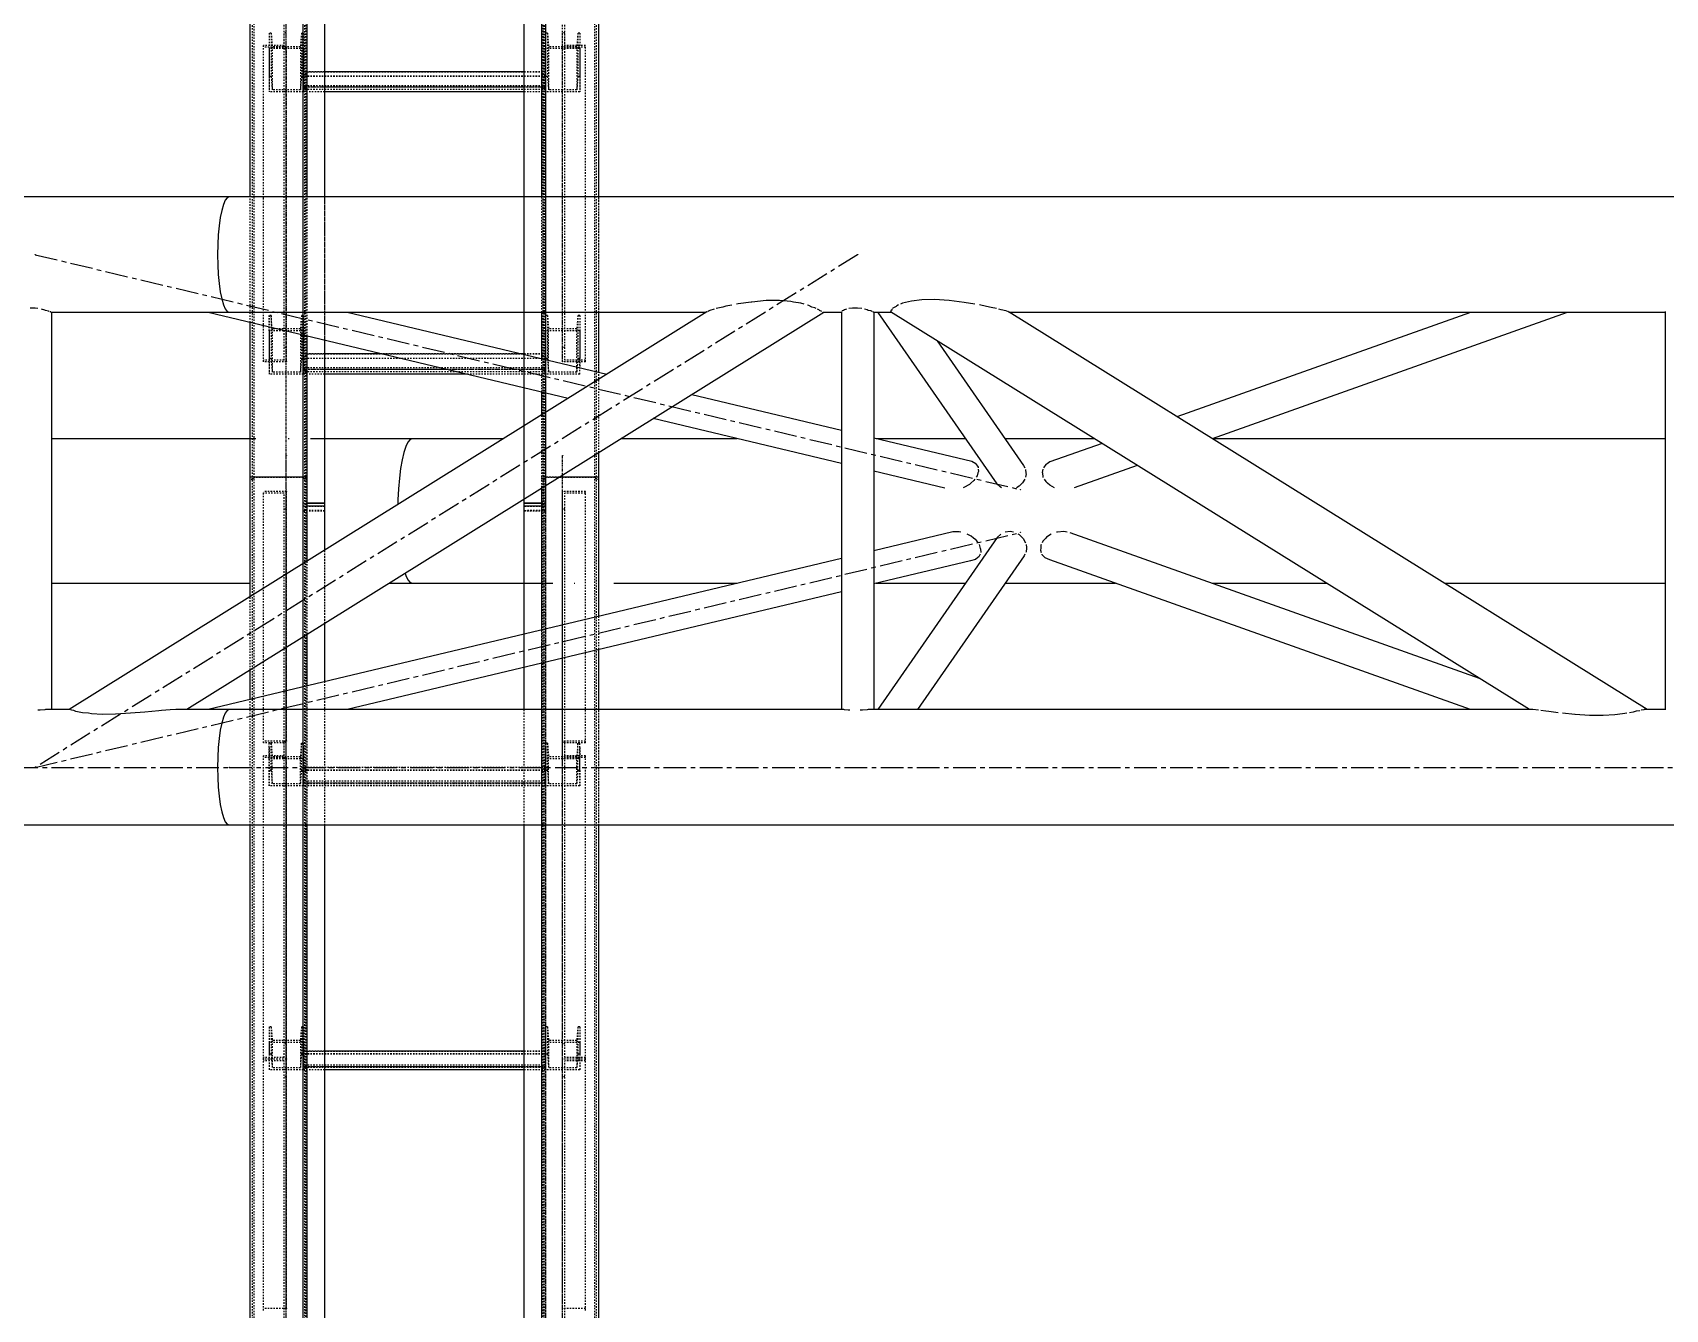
# Model space of a CAD drawing. Header units: millimetres. Extents: x 5143 to 30813, y 232 to 21408.
# Drawn here: x 8940 to 9513, y 15460 to 15908 of the extents above; entities that cross this region are included whole.
import ezdxf

# ---------------------------------------------------------------- set-up
doc = ezdxf.new("R2010")
doc.units = ezdxf.units.MM
doc.header["$LTSCALE"] = 0.25
for name, pattern in [('CENTER', [50.8, 31.75, -6.35, 6.35, -6.35]), ('XKITLINE00', [0]), ('XKITLINE02', [4, 2, -2]), ('XKITLINE03', [6, 3, -1, 1, -1])]:
    doc.linetypes.add(name, pattern=pattern)

msp = doc.modelspace()

# ---------------------------------------------------------------- linework, layer by layer
at = {"color": 1, "linetype": 'XKITLINE03'}
for p, q in [((9028.63, 15747.93), (9028.63, 17391.46)), ((9034.61, 15740.27), (9034.61, 17380.27)), ((9119.61, 17380.27), (9119.61, 15740.27)), ((9028.63, 15903.17), (9028.63, 15792.68)), ((9034.63, 15902.6), (9034.63, 15887.4)), ((9119.61, 15887.4), (9119.61, 15902.6)), ((9125.61, 15792.68), (9125.61, 15903.17)), ((9119.61, 15889.03), (9034.63, 15889.03)), ((9034.63, 15803.52), (9034.63, 15788.33)), ((9119.61, 15788.33), (9119.61, 15803.52)), ((9119.61, 15789.96), (9034.63, 15789.96)), ((9028.63, 14102.86), (9028.63, 15759.74)), ((9125.61, 14102.86), (9125.61, 15759.74)), ((9028.63, 15747.15), (9028.63, 15659.53)), ((9125.61, 15659.53), (9125.61, 15747.15)), ((9034.61, 14100.27), (9034.61, 15740.27)), ((9119.61, 15740.27), (9119.61, 14100.27)), ((9028.63, 15653.74), (9028.63, 15547.88)), ((9034.63, 15653.3), (9034.63, 15643.75)), ((9119.61, 15643.75), (9119.61, 15653.3)), ((9125.61, 15547.88), (9125.61, 15653.74)), ((9119.61, 15644.78), (9034.63, 15644.78)), ((9034.63, 15553.67), (9034.63, 15544.12)), ((9119.61, 15544.12), (9119.61, 15553.67)), ((9028.63, 15547.88), (9028.63, 15460.26)), ((9119.61, 15545.14), (9034.63, 15545.14)), ((9125.61, 15460.26), (9125.61, 15547.88))]:
    msp.add_line(p, q, dxfattribs=at)
at = {"color": 3, "linetype": 'XKITLINE02'}
for p, q in [((9016.78, 15751.29), (9016.78, 17377.53)), ((9017.31, 15752.02), (9017.31, 17377.98)), ((9034.55, 15752.02), (9034.54, 17377.98)), ((9034.61, 15740.27), (9034.61, 17382.99)), ((9035.08, 15751.29), (9035.08, 17377.53)), ((9035.46, 15740.46), (9035.46, 17382.8)), ((9042.11, 15800.21), (9042.11, 17382.99)), ((9112.11, 15744.43), (9112.11, 17382.99)), ((9118.76, 15740.46), (9118.76, 17382.8)), ((9119.16, 15751.29), (9119.16, 17377.53)), ((9119.61, 15740.27), (9119.61, 17382.99)), ((9119.69, 15752.02), (9119.69, 17377.98)), ((9136.93, 15752.02), (9136.92, 17377.98)), ((9137.46, 15751.29), (9137.46, 17377.53)), ((9042.11, 15742.87), (9042.11, 17366.5)), ((9035.93, 15801.69), (9035.93, 17362.64)), ((9138.31, 15760.78), (9138.31, 17344.02)), ((9112.11, 15742.87), (9112.11, 17337.68)), ((9118.76, 17328.83), (9118.76, 15740.46)), ((9119.61, 17329.04), (9119.61, 15740.27)), ((9027.83, 15902.41), (9027.83, 15990.18)), ((9028.63, 15902.41), (9028.63, 15990.83)), ((9125.61, 15902.41), (9125.61, 15990.83)), ((9126.41, 15902.41), (9126.41, 15990.18)), ((9023.31, 15908.05), (9022.63, 15908.05)), ((9022.63, 15908.05), (9022.63, 15902.6)), ((9022.63, 15908.05), (9022.63, 15892.85)), ((9023.31, 15908.05), (9023.69, 15903.29)), ((9023.31, 15908.05), (9023.31, 15892.85)), ((9028.63, 15908.17), (9027.83, 15908.17)), ((9027.83, 15850.27), (9027.83, 15908.17)), ((9028.63, 15850.57), (9028.63, 15908.17)), ((9033.95, 15908.05), (9033.57, 15903.29)), ((9034.63, 15908.05), (9033.95, 15908.05)), ((9033.95, 15908.05), (9033.95, 15892.85)), ((9034.63, 15908.05), (9034.63, 15902.6)), ((9034.63, 15908.05), (9034.63, 15892.85)), ((9119.61, 15908.05), (9119.61, 15892.85)), ((9119.61, 15908.05), (9119.61, 15902.6)), ((9120.29, 15908.05), (9119.61, 15908.05)), ((9120.29, 15908.05), (9120.29, 15892.85)), ((9120.29, 15908.05), (9120.67, 15903.29)), ((9125.61, 15792.68), (9125.61, 15908.17)), ((9126.41, 15908.17), (9125.61, 15908.17)), ((9126.41, 15793.18), (9126.41, 15908.17)), ((9130.93, 15908.05), (9130.55, 15903.29)), ((9130.93, 15908.05), (9130.93, 15892.85)), ((9131.61, 15908.05), (9130.93, 15908.05)), ((9131.61, 15908.05), (9131.61, 15892.85)), ((9131.61, 15908.05), (9131.61, 15902.6)), ((9027.83, 15903.67), (9020.63, 15903.67)), ((9020.63, 15850.27), (9020.63, 15903.67)), ((9028.63, 15903.17), (9020.63, 15903.17)), ((9034.63, 15902.6), (9022.63, 15902.6)), ((9022.63, 15902.6), (9022.63, 15887.4)), ((9033.57, 15903.29), (9023.69, 15903.29)), ((9023.69, 15903.29), (9023.69, 15888.1)), ((9028.63, 15902.41), (9027.83, 15902.41)), ((9033.57, 15903.29), (9033.57, 15888.1)), ((9034.63, 15902.6), (9034.63, 15887.4)), ((9119.61, 15902.6), (9119.61, 15887.4)), ((9131.61, 15902.6), (9119.61, 15902.6)), ((9120.67, 15903.29), (9120.67, 15888.1)), ((9130.55, 15903.29), (9120.67, 15903.29)), ((9133.61, 15903.17), (9125.61, 15903.17)), ((9126.41, 15902.41), (9125.61, 15902.41)), ((9133.61, 15903.67), (9126.41, 15903.67)), ((9130.55, 15903.29), (9130.55, 15888.1)), ((9131.61, 15902.6), (9131.61, 15887.4)), ((9133.61, 15792.68), (9133.61, 15903.67)), ((9034.63, 15887.4), (9034.63, 15894.48)), ((9042.11, 15894.48), (9034.63, 15894.48)), ((9119.61, 15894.39), (9034.63, 15894.39)), ((9119.61, 15894.48), (9112.11, 15894.48)), ((9119.61, 15887.4), (9119.61, 15894.48)), ((9023.31, 15892.85), (9022.63, 15892.85)), ((9022.63, 15892.85), (9022.63, 15887.4)), ((9023.31, 15892.85), (9023.69, 15888.1)), ((9033.57, 15888.1), (9023.69, 15888.1)), ((9033.95, 15892.85), (9033.57, 15888.1)), ((9034.63, 15892.85), (9033.95, 15892.85)), ((9119.61, 15892.95), (9034.63, 15892.95)), ((9034.63, 15892.85), (9034.63, 15887.4)), ((9119.61, 15892.85), (9034.63, 15892.85)), ((9119.61, 15889.58), (9034.63, 15889.58)), ((9042.11, 15889.03), (9034.63, 15889.03)), ((9119.61, 15888.24), (9034.63, 15888.24)), ((9119.61, 15889.03), (9112.11, 15889.03)), ((9119.61, 15892.85), (9119.61, 15887.4)), ((9120.29, 15892.85), (9119.61, 15892.85)), ((9120.29, 15892.85), (9120.67, 15888.1)), ((9130.55, 15888.1), (9120.67, 15888.1)), ((9130.93, 15892.85), (9130.55, 15888.1)), ((9131.61, 15892.85), (9130.93, 15892.85)), ((9131.61, 15892.85), (9131.61, 15887.4)), ((9034.63, 15887.4), (9022.63, 15887.4)), ((9042.11, 15887.4), (9034.63, 15887.4)), ((9119.61, 15887.4), (9112.11, 15887.4)), ((9131.61, 15887.4), (9119.61, 15887.4)), ((9015.93, 15806.46), (9015.93, 15850.57)), ((9020.63, 15792.68), (9020.63, 15850.57)), ((9027.83, 15793.18), (9027.83, 15850.57)), ((9028.63, 15792.68), (9028.63, 15850.57)), ((9035.93, 15801.69), (9035.93, 15850.57)), ((9042.11, 15800.21), (9042.11, 15850.57)), ((9112.11, 15809.97), (9112.11, 15850.57)), ((9118.31, 15809.97), (9118.31, 15850.57)), ((9138.31, 15809.97), (9138.31, 15850.57)), ((9023.31, 15808.97), (9022.63, 15808.97)), ((9022.63, 15803.52), (9022.63, 15808.97)), ((9022.63, 15808.97), (9022.63, 15793.78)), ((9023.69, 15804.21), (9023.31, 15808.97)), ((9023.31, 15808.97), (9023.31, 15793.78)), ((9033.95, 15808.97), (9033.57, 15804.21)), ((9034.63, 15808.97), (9033.95, 15808.97)), ((9033.95, 15808.97), (9033.95, 15793.78)), ((9034.63, 15802.73), (9034.63, 15808.97)), ((9034.63, 15808.97), (9034.63, 15793.78)), ((9119.61, 15808.97), (9119.61, 15793.78)), ((9119.61, 15808.97), (9119.61, 15803.52)), ((9120.29, 15808.97), (9119.61, 15808.97)), ((9120.29, 15808.97), (9120.29, 15793.78)), ((9120.29, 15808.97), (9120.67, 15804.21)), ((9130.93, 15808.97), (9130.55, 15804.21)), ((9130.93, 15808.97), (9130.93, 15793.78)), ((9131.61, 15808.97), (9130.93, 15808.97)), ((9131.61, 15808.97), (9131.61, 15793.78)), ((9131.61, 15808.97), (9131.61, 15803.52)), ((9034.63, 15803.52), (9022.63, 15803.52)), ((9022.63, 15803.52), (9022.63, 15788.33)), ((9033.57, 15804.21), (9023.69, 15804.21)), ((9023.69, 15804.21), (9023.69, 15789.02)), ((9033.57, 15804.21), (9033.57, 15789.02)), ((9034.63, 15802.73), (9034.63, 15788.33)), ((9119.61, 15788.33), (9119.61, 15803.52)), ((9131.61, 15803.52), (9119.61, 15803.52)), ((9120.67, 15789.02), (9120.67, 15804.21)), ((9130.55, 15804.21), (9120.67, 15804.21)), ((9130.55, 15789.02), (9130.55, 15804.21)), ((9131.61, 15803.52), (9131.61, 15790.51)), ((9028.63, 15797.68), (9027.83, 15797.68)), ((9126.41, 15797.68), (9125.61, 15797.68)), ((9027.83, 15793.18), (9020.63, 15793.18)), ((9028.63, 15792.68), (9020.63, 15792.68)), ((9023.31, 15793.78), (9022.63, 15793.78)), ((9022.63, 15793.78), (9022.63, 15788.33)), ((9023.31, 15793.78), (9023.69, 15789.02)), ((9033.95, 15793.78), (9033.57, 15789.02)), ((9034.63, 15793.78), (9033.95, 15793.78)), ((9034.63, 15788.33), (9034.63, 15795.41)), ((9042.11, 15795.41), (9034.63, 15795.41)), ((9119.61, 15795.31), (9034.63, 15795.31)), ((9119.61, 15793.87), (9034.63, 15793.87)), ((9034.63, 15793.78), (9034.63, 15788.33)), ((9119.61, 15793.78), (9034.63, 15793.78)), ((9119.61, 15790.51), (9034.63, 15790.51)), ((9111.08, 15795.41), (9062.26, 15795.41)), ((9119.61, 15795.41), (9112.11, 15795.41)), ((9112.11, 15783.51), (9112.11, 15795.16)), ((9118.31, 15782.03), (9118.31, 15793.68)), ((9119.61, 15788.33), (9119.61, 15795.41)), ((9119.61, 15793.78), (9119.61, 15788.33)), ((9120.29, 15793.78), (9119.61, 15793.78)), ((9120.29, 15793.78), (9120.67, 15789.02)), ((9133.61, 15792.68), (9125.61, 15792.68)), ((9133.61, 15793.18), (9126.41, 15793.18)), ((9130.93, 15793.78), (9130.55, 15789.02)), ((9131.61, 15793.78), (9130.93, 15793.78)), ((9131.61, 15788.33), (9131.61, 15793.78)), ((9034.63, 15788.33), (9022.63, 15788.33)), ((9033.57, 15789.02), (9023.69, 15789.02)), ((9042.11, 15789.96), (9034.63, 15789.96)), ((9119.61, 15789.17), (9034.63, 15789.17)), ((9042.11, 15788.33), (9034.63, 15788.33)), ((9119.61, 15789.96), (9085.1, 15789.96)), ((9119.61, 15788.33), (9091.92, 15788.33)), ((9131.61, 15788.33), (9119.61, 15788.33)), ((9130.55, 15789.02), (9120.67, 15789.02)), ((9138.31, 15760.78), (9138.31, 15788.91)), ((9118.31, 15751.29), (9118.31, 15774.03)), ((9112.11, 15744.43), (9112.11, 15770.16)), ((9015.93, 15751.29), (9015.93, 15752.12)), ((9016.78, 15751.29), (9015.93, 15751.29)), ((9016.78, 15751.29), (9015.93, 15751.29)), ((9017.31, 15752.02), (9016.78, 15751.29)), ((9017.31, 15752.02), (9016.78, 15751.29)), ((9016.78, 14106.58), (9016.78, 15751.29)), ((9034.55, 15752.02), (9017.31, 15752.02)), ((9017.31, 14107.01), (9017.31, 15752.02)), ((9034.54, 15752.02), (9017.31, 15752.02)), ((9034.55, 14107.01), (9034.54, 15752.02)), ((9034.54, 15752.02), (9035.08, 15751.29)), ((9034.55, 15752.02), (9035.08, 15751.29)), ((9035.93, 15751.29), (9035.08, 15751.29)), ((9035.08, 14106.58), (9035.08, 15751.29)), ((9035.93, 15751.29), (9035.08, 15751.29)), ((9035.93, 15751.29), (9035.93, 15752.12)), ((9124.42, 15752.12), (9118.31, 15752.12)), ((9118.31, 14106.58), (9118.31, 15752.12)), ((9124.42, 15752.12), (9118.31, 15752.12)), ((9119.16, 15751.29), (9118.31, 15751.29)), ((9119.16, 15751.29), (9118.31, 15751.29)), ((9119.69, 15752.02), (9119.16, 15751.29)), ((9119.69, 15752.02), (9119.16, 15751.29)), ((9119.16, 14106.58), (9119.16, 15751.29)), ((9136.93, 15752.02), (9119.69, 15752.02)), ((9119.69, 14107.01), (9119.69, 15752.02)), ((9136.92, 15752.02), (9119.69, 15752.02)), ((9136.93, 14107.01), (9136.92, 15752.02)), ((9136.92, 15752.02), (9137.46, 15751.29)), ((9136.93, 15752.02), (9137.46, 15751.29)), ((9138.31, 15751.29), (9137.46, 15751.29)), ((9137.46, 14106.58), (9137.46, 15751.29)), ((9138.31, 15751.29), (9137.46, 15751.29)), ((9138.31, 15751.29), (9138.31, 15752.12)), ((9020.63, 15689.11), (9020.63, 15747.15)), ((9028.63, 15747.15), (9020.63, 15747.15)), ((9027.83, 15746.53), (9020.63, 15746.53)), ((9027.83, 15693.6), (9027.83, 15746.53)), ((9028.63, 15653.26), (9028.63, 15747.15)), ((9125.61, 15653.26), (9125.61, 15747.15)), ((9133.61, 15747.15), (9125.61, 15747.15)), ((9126.41, 15653.26), (9126.41, 15746.53)), ((9133.61, 15746.53), (9126.41, 15746.53)), ((9133.61, 15658.9), (9133.61, 15747.15)), ((9028.63, 15740.88), (9027.83, 15740.88)), ((9035.93, 15742.99), (9034.61, 15742.99)), ((9034.61, 14100.27), (9034.61, 15741.98)), ((9035.93, 15741.98), (9034.61, 15741.98)), ((9042.11, 15740.27), (9034.61, 15740.27)), ((9042.11, 15740.27), (9034.61, 15740.27)), ((9035.93, 15742.81), (9035.46, 15742.8)), ((9042.11, 15741.91), (9035.46, 15741.86)), ((9035.46, 14100.39), (9035.46, 15741.86)), ((9042.11, 15740.39), (9035.46, 15740.46)), ((9042.11, 15740.35), (9035.46, 15740.39)), ((9042.11, 15740.27), (9042.11, 15741.98)), ((9042.11, 14101.91), (9042.11, 15741.91)), ((9112.11, 15742.87), (9112.11, 15742.99)), ((9112.11, 15740.27), (9112.11, 15741.98)), ((9112.11, 15741.98), (9112.11, 15741.91)), ((9118.76, 15741.86), (9112.11, 15741.91)), ((9118.76, 15740.46), (9112.11, 15740.39)), ((9118.76, 15740.39), (9112.11, 15740.35)), ((9112.11, 15740.35), (9112.11, 15740.27)), ((9119.61, 15740.27), (9112.11, 15740.27)), ((9119.61, 15740.27), (9112.11, 15740.27)), ((9119.61, 15742.99), (9118.31, 15742.99)), ((9118.76, 15742.8), (9118.31, 15742.81)), ((9119.61, 15741.98), (9118.31, 15741.98)), ((9118.76, 15670.27), (9118.76, 15741.86)), ((9119.61, 15670.27), (9119.61, 15741.98)), ((9126.41, 15740.88), (9125.61, 15740.88)), ((9035.93, 14162.09), (9035.93, 15722.64)), ((9042.11, 15700.77), (9042.11, 15726.5)), ((9015.93, 15684.44), (9015.93, 15710.17)), ((9138.31, 14120.78), (9138.31, 15703.28)), ((9027.83, 15653.26), (9027.83, 15693.6)), ((9028.63, 15694.1), (9028.63, 15659.53)), ((9112.11, 14101.98), (9112.11, 15697.03)), ((9112.11, 15685.4), (9112.11, 15697.03)), ((9118.31, 15686.88), (9118.31, 15698.51)), ((9020.63, 15658.9), (9020.63, 15689.11)), ((9035.93, 15629.97), (9035.93, 15678.85)), ((9042.11, 15629.97), (9042.11, 15680.33)), ((9015.93, 15629.97), (9015.93, 15674.08)), ((9112.11, 15629.97), (9112.11, 15670.57)), ((9118.31, 15629.97), (9118.31, 15670.57)), ((9118.76, 14100.39), (9118.76, 15670.57)), ((9119.61, 14100.27), (9119.61, 15670.57)), ((9138.31, 15629.97), (9138.31, 15670.57)), ((9028.63, 15659.53), (9020.63, 15659.53)), ((9027.83, 15658.9), (9020.63, 15658.9)), ((9023.31, 15658.78), (9022.63, 15658.78)), ((9022.63, 15653.3), (9022.63, 15658.78)), ((9023.31, 15658.78), (9023.69, 15654)), ((9023.31, 15649.23), (9023.31, 15658.78)), ((9028.63, 15659.05), (9027.83, 15659.05)), ((9027.83, 15548.41), (9027.83, 15659.05)), ((9028.63, 15547.88), (9028.63, 15659.05)), ((9033.95, 15658.78), (9033.57, 15654)), ((9034.63, 15658.78), (9033.95, 15658.78)), ((9033.95, 15649.23), (9033.95, 15658.78)), ((9034.63, 15653.3), (9034.63, 15658.78)), ((9119.61, 15649.23), (9119.61, 15658.78)), ((9120.29, 15658.78), (9119.61, 15658.78)), ((9120.29, 15649.23), (9120.29, 15658.78)), ((9120.29, 15658.78), (9120.67, 15654)), ((9133.61, 15659.53), (9125.61, 15659.53)), ((9125.61, 15547.88), (9125.61, 15659.05)), ((9126.41, 15659.05), (9125.61, 15659.05)), ((9126.41, 15548.41), (9126.41, 15659.05)), ((9133.61, 15658.9), (9126.41, 15658.9)), ((9130.93, 15658.78), (9130.55, 15654)), ((9130.93, 15649.23), (9130.93, 15658.78)), ((9131.61, 15658.78), (9130.93, 15658.78)), ((9131.61, 15649.23), (9131.61, 15658.78)), ((9027.83, 15654.27), (9020.63, 15654.27)), ((9020.63, 15547.88), (9020.63, 15654.27)), ((9028.63, 15653.74), (9020.63, 15653.74)), ((9022.63, 15657.22), (9022.63, 15649.23)), ((9034.63, 15653.3), (9022.63, 15653.3)), ((9022.63, 15643.75), (9022.63, 15653.3)), ((9033.57, 15654), (9023.69, 15654)), ((9023.69, 15644.45), (9023.69, 15654)), ((9028.63, 15653.26), (9027.83, 15653.26)), ((9033.57, 15644.45), (9033.57, 15654)), ((9034.63, 15657.22), (9034.63, 15649.23)), ((9034.63, 15643.75), (9034.63, 15653.3)), ((9119.61, 15657.22), (9119.61, 15653.3)), ((9119.61, 15643.75), (9119.61, 15653.3)), ((9131.61, 15653.3), (9119.61, 15653.3)), ((9120.67, 15644.45), (9120.67, 15654)), ((9130.55, 15654), (9120.67, 15654)), ((9133.61, 15653.74), (9125.61, 15653.74)), ((9126.41, 15653.26), (9125.61, 15653.26)), ((9133.61, 15654.27), (9126.41, 15654.27)), ((9130.55, 15644.45), (9130.55, 15654)), ((9131.61, 15657.22), (9131.61, 15653.3)), ((9131.61, 15643.75), (9131.61, 15653.3)), ((9133.61, 15547.88), (9133.61, 15654.27)), ((9023.31, 15649.23), (9022.63, 15649.23)), ((9022.63, 15649.23), (9022.63, 15643.75)), ((9023.31, 15649.23), (9023.69, 15644.45)), ((9028.63, 15650.27), (9028.63, 15547.88)), ((9033.95, 15649.23), (9033.57, 15644.45)), ((9034.63, 15649.23), (9033.95, 15649.23)), ((9034.63, 15643.75), (9034.63, 15650.26)), ((9119.61, 15650.26), (9034.63, 15650.26)), ((9119.61, 15650.2), (9034.63, 15650.2)), ((9119.61, 15649.29), (9034.63, 15649.29)), ((9034.63, 15649.23), (9034.63, 15643.75)), ((9119.61, 15649.23), (9034.63, 15649.23)), ((9119.61, 15643.75), (9119.61, 15650.26)), ((9119.61, 15649.23), (9119.61, 15643.75)), ((9120.29, 15649.23), (9119.61, 15649.23)), ((9120.29, 15649.23), (9120.67, 15644.45)), ((9130.93, 15649.23), (9130.55, 15644.45)), ((9131.61, 15649.23), (9130.93, 15649.23)), ((9131.61, 15649.23), (9131.61, 15643.75)), ((9034.63, 15643.75), (9022.63, 15643.75)), ((9033.57, 15644.45), (9023.69, 15644.45)), ((9119.61, 15645.38), (9034.63, 15645.38)), ((9119.61, 15644.78), (9034.63, 15644.78)), ((9119.61, 15644.54), (9034.63, 15644.54)), ((9119.61, 15643.75), (9034.63, 15643.75)), ((9131.61, 15643.75), (9119.61, 15643.75)), ((9130.55, 15644.45), (9120.67, 15644.45)), ((9023.31, 15559.15), (9022.63, 15559.15)), ((9022.63, 15559.15), (9022.63, 15553.67)), ((9022.63, 15559.15), (9022.63, 15549.6)), ((9023.31, 15559.15), (9023.69, 15554.36)), ((9023.31, 15559.15), (9023.31, 15549.6)), ((9033.95, 15559.15), (9033.57, 15554.36)), ((9034.63, 15559.15), (9033.95, 15559.15)), ((9033.95, 15559.15), (9033.95, 15549.6)), ((9034.63, 15559.15), (9034.63, 15553.67)), ((9034.63, 15559.15), (9034.63, 15549.6)), ((9119.61, 15559.15), (9119.61, 15549.6)), ((9119.61, 15559.15), (9119.61, 15553.67)), ((9120.29, 15559.15), (9119.61, 15559.15)), ((9120.29, 15559.15), (9120.29, 15549.6)), ((9120.29, 15559.15), (9120.67, 15554.36)), ((9130.93, 15559.15), (9130.55, 15554.36)), ((9130.93, 15559.15), (9130.93, 15549.6)), ((9131.61, 15559.15), (9130.93, 15559.15)), ((9131.61, 15559.15), (9131.61, 15549.6)), ((9131.61, 15559.15), (9131.61, 15553.67)), ((9034.63, 15553.67), (9022.63, 15553.67)), ((9022.63, 15553.67), (9022.63, 15544.12)), ((9033.57, 15554.36), (9023.69, 15554.36)), ((9023.69, 15554.36), (9023.69, 15544.82)), ((9028.63, 15553.2), (9027.83, 15553.2)), ((9033.57, 15554.36), (9033.57, 15544.82)), ((9034.63, 15553.67), (9034.63, 15544.12)), ((9034.63, 15544.12), (9034.63, 15550.62)), ((9042.11, 15550.62), (9034.63, 15550.62)), ((9119.61, 15550.56), (9034.63, 15550.56)), ((9119.61, 15550.62), (9112.11, 15550.62)), ((9119.61, 15553.67), (9119.61, 15544.12)), ((9131.61, 15553.67), (9119.61, 15553.67)), ((9119.61, 15544.12), (9119.61, 15550.62)), ((9120.67, 15554.36), (9120.67, 15544.82)), ((9130.55, 15554.36), (9120.67, 15554.36)), ((9126.41, 15553.2), (9125.61, 15553.2)), ((9130.55, 15554.36), (9130.55, 15544.82)), ((9131.61, 15553.67), (9131.61, 15544.12)), ((9027.83, 15548.41), (9020.63, 15548.41)), ((9020.63, 15459.63), (9020.63, 15547.88)), ((9028.63, 15547.88), (9020.63, 15547.88)), ((9028.63, 15547.88), (9020.63, 15547.88)), ((9027.83, 15547.25), (9020.63, 15547.25)), ((9023.31, 15549.6), (9022.63, 15549.6)), ((9022.63, 15549.6), (9022.63, 15544.12)), ((9034.63, 15544.12), (9022.63, 15544.12)), ((9023.31, 15549.6), (9023.69, 15544.82)), ((9033.57, 15544.82), (9023.69, 15544.82)), ((9027.83, 15453.99), (9027.83, 15547.25)), ((9028.63, 15453.99), (9028.63, 15547.88)), ((9033.95, 15549.6), (9033.57, 15544.82)), ((9034.63, 15549.6), (9033.95, 15549.6)), ((9119.61, 15549.66), (9034.63, 15549.66)), ((9034.63, 15549.6), (9034.63, 15544.12)), ((9119.61, 15549.6), (9034.63, 15549.6)), ((9119.61, 15545.75), (9034.63, 15545.75)), ((9042.11, 15545.14), (9034.63, 15545.14)), ((9119.61, 15544.91), (9034.63, 15544.91)), ((9042.11, 15544.12), (9034.63, 15544.12)), ((9119.61, 15545.14), (9112.11, 15545.14)), ((9119.61, 15544.12), (9112.11, 15544.12)), ((9119.61, 15549.6), (9119.61, 15544.12)), ((9120.29, 15549.6), (9119.61, 15549.6)), ((9131.61, 15544.12), (9119.61, 15544.12)), ((9120.29, 15549.6), (9120.67, 15544.82)), ((9130.55, 15544.82), (9120.67, 15544.82)), ((9125.61, 15453.99), (9125.61, 15547.88)), ((9133.61, 15547.88), (9125.61, 15547.88)), ((9133.61, 15547.88), (9125.61, 15547.88)), ((9133.61, 15548.41), (9126.41, 15548.41)), ((9126.41, 15453.99), (9126.41, 15547.25)), ((9133.61, 15547.25), (9126.41, 15547.25)), ((9130.93, 15549.6), (9130.55, 15544.82)), ((9131.61, 15549.6), (9130.93, 15549.6)), ((9131.61, 15549.6), (9131.61, 15544.12)), ((9133.61, 15459.63), (9133.61, 15547.88)), ((9028.63, 15541.61), (9027.83, 15541.61)), ((9126.41, 15541.61), (9125.61, 15541.61)), ((9028.63, 15460.26), (9020.63, 15460.26)), ((9133.61, 15460.26), (9125.61, 15460.26))]:
    msp.add_line(p, q, dxfattribs=at)
at = {"color": 7, "linetype": 'XKITLINE00'}
for p, q in [((9138.31, 15850.57), (9138.31, 16465.53)), ((9118.31, 15850.57), (9118.31, 16448.64)), ((9112.11, 15850.57), (9112.11, 16443.41)), ((9042.11, 15850.57), (9042.11, 16384.32)), ((9035.93, 15850.57), (9035.93, 16379.1)), ((9015.93, 15850.57), (9015.93, 16362.21)), ((9112.11, 15894.48), (9042.11, 15894.48)), ((9112.11, 15889.03), (9042.11, 15889.03)), ((9112.11, 15887.4), (9042.11, 15887.4)), ((9112.11, 15795.16), (9112.11, 15809.97)), ((9118.31, 15793.68), (9118.31, 15809.97)), ((9138.31, 15788.91), (9138.31, 15809.97)), ((9015.93, 15752.12), (9015.93, 15806.46)), ((9035.93, 15752.12), (9035.93, 15801.69)), ((9042.11, 15741.98), (9042.11, 15800.21)), ((9062.26, 15795.41), (9042.11, 15795.41)), ((9112.11, 15795.41), (9111.08, 15795.41)), ((9085.1, 15789.96), (9042.11, 15789.96)), ((9091.92, 15788.33), (9042.11, 15788.33)), ((9112.11, 15770.16), (9112.11, 15783.51)), ((9118.31, 15774.03), (9118.31, 15782.03)), ((9138.31, 15752.12), (9138.31, 15760.78)), ((9035.93, 15752.12), (9015.93, 15752.12)), ((9015.93, 15710.17), (9015.93, 15752.12)), ((9035.93, 15752.12), (9015.93, 15752.12)), ((9035.93, 15722.64), (9035.93, 15752.12)), ((9138.31, 15752.12), (9124.42, 15752.12)), ((9138.31, 15752.12), (9124.42, 15752.12)), ((9138.31, 15703.28), (9138.31, 15752.12)), ((9118.31, 15698.51), (9118.31, 15748.3)), ((9042.11, 15742.99), (9035.93, 15742.99)), ((9042.11, 15742.87), (9035.93, 15742.81)), ((9042.11, 15741.98), (9035.93, 15741.98)), ((9042.11, 15726.5), (9042.11, 15741.98)), ((9112.11, 15742.87), (9112.11, 15744.43)), ((9118.31, 15742.99), (9112.11, 15742.99)), ((9118.31, 15742.81), (9112.11, 15742.87)), ((9112.11, 15741.98), (9112.11, 15742.87)), ((9118.31, 15741.98), (9112.11, 15741.98)), ((9112.11, 15697.03), (9112.11, 15741.98)), ((9042.11, 15680.33), (9042.11, 15700.77)), ((9035.93, 15678.85), (9035.93, 15696.92)), ((9138.31, 15670.57), (9138.31, 15691.65)), ((9015.93, 15674.08), (9015.93, 15684.44)), ((9112.11, 15670.57), (9112.11, 15685.4)), ((9118.31, 15670.57), (9118.31, 15686.88)), ((9015.93, 14210.57), (9015.93, 15629.97)), ((9035.93, 14210.57), (9035.93, 15629.97)), ((9042.11, 14210.57), (9042.11, 15629.97)), ((9112.11, 14210.57), (9112.11, 15629.97)), ((9118.31, 14210.57), (9118.31, 15629.97)), ((9138.31, 14210.57), (9138.31, 15629.97)), ((9112.11, 15550.62), (9042.11, 15550.62)), ((9112.11, 15545.14), (9042.11, 15545.14)), ((9112.11, 15544.12), (9042.11, 15544.12))]:
    msp.add_line(p, q, dxfattribs=at)
at = {"color": 8, "linetype": 'XKITLINE00'}
for p, q in [((9008.64, 15850.57), (8406.96, 15850.57)), ((9006.57, 15847.86), (9005.98, 15845.83)), ((9007.23, 15849.35), (9006.57, 15847.86)), ((9007.23, 15849.35), (9006.57, 15847.86)), ((9007.92, 15850.27), (9007.23, 15849.35)), ((9007.92, 15850.27), (9007.23, 15849.35)), ((9008.64, 15850.57), (9007.92, 15850.27)), ((9008.64, 15850.57), (9007.92, 15850.27)), ((10054.09, 15850.57), (9008.64, 15850.57)), ((9005.47, 15843.32), (9005.06, 15840.42)), ((9005.98, 15845.83), (9005.47, 15843.32)), ((9004.75, 15837.22), (9004.56, 15833.8)), ((9005.06, 15840.42), (9004.75, 15837.22)), ((9004.56, 15833.8), (9004.5, 15830.27)), ((9004.5, 15830.27), (9004.56, 15826.75)), ((9004.56, 15826.75), (9004.75, 15823.33)), ((9004.75, 15823.33), (9005.06, 15820.12)), ((9005.06, 15820.12), (9005.47, 15817.23)), ((9005.47, 15817.23), (9005.98, 15814.72)), ((9005.98, 15814.72), (9006.57, 15812.69)), ((9191.82, 15813.63), (9187.26, 15813.02)), ((9191.99, 15813.65), (9191.82, 15813.63)), ((9197.01, 15814.14), (9191.99, 15813.65)), ((9201.65, 15814.21), (9197.01, 15814.14)), ((9205.7, 15813.84), (9201.65, 15814.21)), ((9206.59, 15813.63), (9205.7, 15813.84)), ((9209.2, 15813.23), (9206.59, 15813.63)), ((9247.98, 15813.9), (9244.92, 15813.24)), ((9251.63, 15814.43), (9247.98, 15813.9)), ((9256.14, 15814.5), (9251.63, 15814.43)), ((9261.27, 15814.14), (9256.14, 15814.5)), ((9262.95, 15813.9), (9261.27, 15814.14)), ((9266.52, 15813.51), (9262.95, 15813.9)), ((9270.29, 15812.89), (9266.52, 15813.51)), ((8940.53, 15811.47), (8938.77, 15811.5)), ((8941.46, 15811.35), (8940.53, 15811.47)), ((8943.88, 15810.82), (8942.67, 15811.14)), ((8944.14, 15810.71), (8943.88, 15810.82)), ((8945.14, 15810.48), (8944.14, 15810.71)), ((8945.41, 15810.37), (8945.14, 15810.48)), ((8945.95, 15810.16), (8945.69, 15810.26)), ((8945.95, 15810.16), (8946.05, 15810.04)), ((8946.23, 15810.02), (8946.05, 15810.04)), ((8946.23, 15810.02), (8946.23, 15670.57)), ((9008.64, 15809.97), (8946.23, 15809.97)), ((9176.24, 15810.16), (8952.45, 15670.57)), ((9217.23, 15810), (8993.7, 15670.57)), ((9127.59, 15779.82), (9001.2, 15809.97)), ((9006.57, 15812.69), (9007.23, 15811.2)), ((9006.57, 15812.69), (9007.23, 15811.2)), ((9007.23, 15811.2), (9007.92, 15810.28)), ((9007.23, 15811.2), (9007.92, 15810.28)), ((9008.64, 15809.97), (9007.92, 15810.28)), ((9008.64, 15809.97), (9007.92, 15810.28)), ((9175.94, 15809.97), (9008.64, 15809.97)), ((9141.1, 15788.24), (9050.02, 15809.97)), ((9176.43, 15810.26), (9176.24, 15810.16)), ((9177.06, 15810.58), (9176.64, 15810.37)), ((9177.26, 15810.63), (9177.06, 15810.58)), ((9178.77, 15811.12), (9177.26, 15810.63)), ((9181.81, 15811.85), (9179.43, 15811.33)), ((9182.85, 15812.14), (9181.81, 15811.85)), ((9184.99, 15812.56), (9182.85, 15812.14)), ((9187.26, 15813.02), (9186.56, 15812.88)), ((9210.41, 15812.88), (9209.2, 15813.23)), ((9212.01, 15812.42), (9211.5, 15812.56)), ((9213.05, 15811.85), (9212.01, 15812.42)), ((9214.15, 15811.55), (9213.05, 15811.85)), ((9214.58, 15811.33), (9214.15, 15811.55)), ((9215.69, 15810.78), (9215.01, 15811.12)), ((9215.69, 15810.78), (9215.79, 15810.63)), ((9216.55, 15810.37), (9215.79, 15810.63)), ((9216.8, 15810.26), (9216.92, 15810.01)), ((9217.23, 15810), (9216.92, 15810.01)), ((9223.41, 15809.97), (9217.19, 15809.97)), ((9223.45, 15810.26), (9223.41, 15810.22)), ((9223.41, 15810.22), (9223.41, 15670.57)), ((9223.69, 15810.55), (9223.54, 15810.37)), ((9224.21, 15810.73), (9223.69, 15810.55)), ((9224.5, 15810.93), (9224.21, 15810.73)), ((9225.2, 15811.14), (9224.5, 15810.93)), ((9227.35, 15811.52), (9225.99, 15811.35)), ((9229.11, 15811.52), (9227.35, 15811.52)), ((9230.55, 15811.35), (9229.11, 15811.52)), ((9232.46, 15810.91), (9231.53, 15811.14)), ((9232.88, 15810.73), (9232.46, 15810.91)), ((9233.72, 15810.54), (9232.88, 15810.73)), ((9234.14, 15810.37), (9233.72, 15810.54)), ((9234.53, 15810.21), (9234.4, 15810.26)), ((9234.53, 15810.21), (9234.67, 15810.04)), ((9234.81, 15810.02), (9234.67, 15810.04)), ((9234.81, 15810.02), (9234.81, 15670.57)), ((9241.07, 15809.97), (9234.81, 15809.97)), ((9236.25, 15809.97), (9277.92, 15749.87)), ((9240.7, 15810.27), (9240.69, 15810.21)), ((9464.95, 15670.57), (9240.69, 15810.21)), ((9240.81, 15810.69), (9240.73, 15810.37)), ((9240.99, 15810.76), (9240.81, 15810.69)), ((9241.23, 15811.15), (9240.99, 15810.76)), ((9241.43, 15811.48), (9241.34, 15811.34)), ((9242.64, 15812.05), (9241.43, 15811.48)), ((9242.86, 15812.32), (9242.64, 15812.05)), ((9243.52, 15812.61), (9242.86, 15812.32)), ((9244.92, 15813.24), (9244.13, 15812.89)), ((9274.34, 15812.05), (9271.85, 15812.61)), ((9276.04, 15811.76), (9274.34, 15812.05)), ((9277.81, 15811.34), (9276.04, 15811.76)), ((9279.5, 15810.94), (9278.62, 15811.15)), ((9280.04, 15810.76), (9279.5, 15810.94)), ((9281.56, 15810.38), (9280.04, 15810.76)), ((9281.59, 15810.37), (9281.56, 15810.38)), ((9282.19, 15810.05), (9281.78, 15810.27)), ((9282.27, 15810.03), (9282.19, 15810.05)), ((9506.24, 15670.57), (9282.27, 15810.03)), ((9512.5, 15809.97), (9282.36, 15809.97)), ((9444.15, 15809.97), (9341.19, 15773.35)), ((9478.13, 15809.97), (9353.54, 15765.65)), ((9512.53, 15810.27), (9512.5, 15810.24)), ((9512.5, 15810.24), (9512.5, 15670.57)), ((9256.98, 15800.07), (9287.39, 15756.2)), ((9223.41, 15768.6), (9170.93, 15781.12)), ((9223.41, 15756.96), (9157.42, 15772.7)), ((9017.91, 15765.67), (8946.23, 15765.67)), ((9029.61, 15765.67), (9029.34, 15765.67)), ((9072.94, 15765.67), (9037.11, 15765.67)), ((9070.59, 15762.91), (9069.9, 15760.82)), ((9071.34, 15764.43), (9070.59, 15762.91)), ((9071.34, 15764.43), (9070.59, 15762.91)), ((9072.13, 15765.36), (9071.34, 15764.43)), ((9072.13, 15765.36), (9071.34, 15764.43)), ((9072.94, 15765.67), (9072.13, 15765.36)), ((9072.94, 15765.67), (9072.13, 15765.36)), ((9104.92, 15765.67), (9072.94, 15765.67)), ((9186.87, 15765.67), (9146.16, 15765.67)), ((9269.26, 15757.66), (9234.81, 15765.88)), ((9266.96, 15765.67), (9235.68, 15765.67)), ((9312.21, 15765.67), (9280.82, 15765.67)), ((9314.91, 15764), (9296.62, 15757.49)), ((9512.5, 15765.67), (9353.6, 15765.67)), ((9069.28, 15758.24), (9068.75, 15755.2)), ((9069.9, 15760.82), (9069.28, 15758.24)), ((9270.59, 15756.86), (9269.26, 15757.66)), ((9270.59, 15756.86), (9271.41, 15755.66)), ((9287.39, 15756.2), (9287.75, 15755.49)), ((9295.14, 15756.59), (9294.3, 15755.49)), ((9295.58, 15756.85), (9295.14, 15756.59)), ((9296.62, 15757.49), (9295.58, 15756.85)), ((9327.26, 15756.3), (9305.11, 15748.42)), ((9068.32, 15751.81), (9068.01, 15748.12)), ((9068.75, 15755.2), (9068.32, 15751.81)), ((9259.72, 15748.29), (9234.81, 15754.24)), ((9269.95, 15751.03), (9268.84, 15750.11)), ((9270.27, 15751.49), (9269.95, 15751.03)), ((9271.02, 15752.6), (9270.7, 15752.13)), ((9271.26, 15753.66), (9271.02, 15752.6)), ((9271.5, 15754.2), (9271.26, 15753.66)), ((9271.41, 15755.66), (9271.42, 15755.49)), ((9271.46, 15754.91), (9271.5, 15754.2)), ((9287.79, 15751.48), (9287.03, 15750.19)), ((9288.24, 15753.29), (9287.99, 15752.12)), ((9288.04, 15754.9), (9288.08, 15754.83)), ((9288.08, 15754.83), (9288.2, 15753.62)), ((9288.2, 15753.62), (9288.24, 15753.29)), ((9294.09, 15754.91), (9293.9, 15753.83)), ((9293.9, 15753.83), (9293.95, 15753.63)), ((9293.95, 15753.63), (9294.17, 15752.2)), ((9294.17, 15752.2), (9294.22, 15752.12)), ((9294.62, 15751.48), (9295.12, 15750.66)), ((9295.81, 15750.07), (9295.12, 15750.66)), ((9068.01, 15748.12), (9067.82, 15744.25)), ((9266.45, 15748.56), (9266.13, 15748.47)), ((9268.37, 15749.64), (9266.45, 15748.56)), ((9268.84, 15750.11), (9268.37, 15749.64)), ((9279.14, 15748.71), (9277.92, 15749.87)), ((9279.67, 15748.47), (9279.14, 15748.71)), ((9285.76, 15748.95), (9284.85, 15748.47)), ((9286.9, 15750.07), (9285.76, 15748.95)), ((9287.03, 15750.19), (9286.9, 15750.07)), ((9296.58, 15749.33), (9295.81, 15750.07)), ((9298.23, 15748.47), (9296.58, 15749.33)), ((9067.82, 15744.25), (9067.79, 15742.52)), ((9262.54, 15732.92), (9234.81, 15726.3)), ((9278.11, 15730.97), (9236.25, 15670.57)), ((9264.79, 15732.95), (9262.54, 15732.92)), ((9265.4, 15732.81), (9264.79, 15732.95)), ((9268.95, 15731.46), (9267.61, 15732.13)), ((9269.75, 15730.73), (9268.95, 15731.46)), ((9270.55, 15730.12), (9269.75, 15730.73)), ((9270.55, 15730.12), (9271.32, 15729.11)), ((9271.76, 15728.47), (9272.16, 15727.16)), ((9279.35, 15732.13), (9278.11, 15730.97)), ((9279.38, 15732.14), (9279.35, 15732.13)), ((9280.91, 15732.84), (9280.85, 15732.81)), ((9282.65, 15733.04), (9280.91, 15732.84)), ((9283.84, 15732.81), (9282.65, 15733.04)), ((9285.97, 15731.87), (9285.46, 15732.14)), ((9287.07, 15730.78), (9285.97, 15731.87)), ((9287.23, 15730.63), (9287.07, 15730.78)), ((9287.23, 15730.63), (9288.08, 15729.13)), ((9288.08, 15729.13), (9288.09, 15729.11)), ((9288.22, 15728.48), (9288.42, 15727.5)), ((9288.42, 15727.5), (9288.38, 15727.2)), ((9293.4, 15728.11), (9293.39, 15727.2)), ((9293.57, 15728.48), (9293.4, 15728.11)), ((9294.11, 15729.71), (9293.85, 15729.11)), ((9295.14, 15730.78), (9294.11, 15729.71)), ((9295.42, 15731.12), (9295.14, 15730.78)), ((9297, 15732.14), (9295.42, 15731.12)), ((9299.23, 15732.9), (9298.97, 15732.81)), ((9301.47, 15733.03), (9299.23, 15732.9)), ((9302.71, 15732.81), (9301.47, 15733.03)), ((9447.39, 15681.51), (9303.67, 15732.64)), ((9223.41, 15723.58), (9001.24, 15670.57)), ((9268.7, 15722.76), (9234.81, 15714.68)), ((9287.54, 15724.57), (9250.11, 15670.57)), ((9270.48, 15723.24), (9268.7, 15722.76)), ((9271.32, 15723.91), (9270.48, 15723.24)), ((9271.67, 15724.15), (9271.32, 15723.91)), ((9272.16, 15725.1), (9271.67, 15724.15)), ((9272.16, 15727.16), (9272.27, 15726.94)), ((9272.27, 15726.94), (9272.33, 15725.68)), ((9287.82, 15725.11), (9287.54, 15724.57)), ((9288.24, 15725.95), (9288.11, 15725.68)), ((9288.38, 15727.2), (9288.24, 15725.95)), ((9293.39, 15727.2), (9293.29, 15726.5)), ((9293.29, 15726.5), (9293.57, 15725.68)), ((9293.77, 15725.11), (9293.79, 15725.05)), ((9293.79, 15725.05), (9294.87, 15723.95)), ((9294.87, 15723.95), (9294.94, 15723.86)), ((9296.54, 15723.09), (9294.94, 15723.86)), ((9444.15, 15670.57), (9296.54, 15723.09)), ((9070.34, 15718.38), (9070.59, 15717.64)), ((9070.59, 15717.64), (9071.34, 15716.12)), ((9070.59, 15717.64), (9071.34, 15716.12)), ((9071.34, 15716.12), (9072.13, 15715.19)), ((9071.34, 15716.12), (9072.13, 15715.19)), ((9015.63, 15714.87), (8946.23, 15714.87)), ((9223.41, 15711.96), (9049.98, 15670.57)), ((9072.94, 15714.87), (9064.72, 15714.87)), ((9072.94, 15714.87), (9072.13, 15715.19)), ((9072.94, 15714.87), (9072.13, 15715.19)), ((9122.11, 15714.87), (9072.94, 15714.87)), ((9129.89, 15714.87), (9129.61, 15714.87)), ((9186.91, 15714.87), (9143.61, 15714.87)), ((9266.96, 15714.87), (9235.64, 15714.87)), ((9319.63, 15714.87), (9280.82, 15714.87)), ((9393.8, 15714.87), (9353.6, 15714.87)), ((9512.5, 15714.87), (9435.1, 15714.87)), ((8942.29, 15670.34), (8941.47, 15670.3)), ((8943.88, 15670.53), (8942.29, 15670.34)), ((8944.14, 15670.57), (8943.88, 15670.53)), ((8944.68, 15670.55), (8944.09, 15670.57)), ((8945.14, 15670.55), (8944.14, 15670.57)), ((8952.59, 15670.57), (8945.25, 15670.57)), ((8952.64, 15670.62), (8952.55, 15670.59)), ((8952.64, 15670.62), (8952.57, 15670.56)), ((8953.36, 15670.32), (8952.57, 15670.56)), ((8954.06, 15670.25), (8953.36, 15670.32)), ((8954.82, 15669.9), (8954.06, 15670.25)), ((8983.88, 15670.12), (8978.98, 15669.63)), ((8984.82, 15670.25), (8983.88, 15670.12)), ((8987.89, 15670.42), (8984.82, 15670.25)), ((8990.5, 15670.62), (8987.89, 15670.42)), ((9008.64, 15670.57), (8989.89, 15670.57)), ((8990.12, 15670.58), (8990.06, 15670.59)), ((8990.95, 15670.59), (8990.5, 15670.62)), ((8991.01, 15670.59), (8990.95, 15670.59)), ((9007.92, 15670.27), (9007.22, 15669.35)), ((9007.92, 15670.27), (9007.22, 15669.35)), ((9008.64, 15670.57), (9007.92, 15670.27)), ((9008.64, 15670.57), (9007.92, 15670.27)), ((9223.62, 15670.57), (9008.64, 15670.57)), ((9223.69, 15670.56), (9223.65, 15670.56)), ((9224.2, 15670.58), (9223.69, 15670.56)), ((9224.07, 15670.56), (9224.06, 15670.56)), ((9224.26, 15670.56), (9224.07, 15670.56)), ((9224.5, 15670.5), (9224.2, 15670.58)), ((9225.76, 15670.33), (9224.5, 15670.5)), ((9226.43, 15670.3), (9225.76, 15670.33)), ((9230.87, 15670.34), (9230.05, 15670.3)), ((9232.46, 15670.51), (9230.87, 15670.34)), ((9232.87, 15670.58), (9232.46, 15670.51)), ((9233.4, 15670.56), (9232.81, 15670.57)), ((9233.72, 15670.56), (9232.87, 15670.58)), ((9233.79, 15670.56), (9233.72, 15670.56)), ((9465.45, 15670.57), (9233.89, 15670.57)), ((9465.85, 15670.57), (9465.56, 15670.56)), ((9466.08, 15670.58), (9465.85, 15670.57)), ((9468.04, 15670.3), (9466.08, 15670.58)), ((9470.67, 15670.04), (9468.84, 15670.21)), ((9503.46, 15670.17), (9502.36, 15670.04)), ((9503.67, 15670.21), (9503.46, 15670.17)), ((9505.04, 15670.51), (9504.06, 15670.3)), ((9505.15, 15670.58), (9505.04, 15670.51)), ((9505.74, 15670.56), (9505.15, 15670.58)), ((9512.72, 15670.57), (9505.82, 15670.57)), ((8957.11, 15669.46), (8954.82, 15669.9)), ((8959.27, 15669.27), (8957.11, 15669.46)), ((8960.23, 15669.1), (8959.27, 15669.27)), ((8964.09, 15668.86), (8960.23, 15669.1)), ((8968.74, 15668.93), (8964.09, 15668.86)), ((8973.91, 15669.26), (8968.74, 15668.93)), ((8978.98, 15669.63), (8973.91, 15669.26)), ((9005.98, 15665.83), (9005.47, 15663.32)), ((9006.57, 15667.86), (9005.98, 15665.83)), ((9007.22, 15669.35), (9006.57, 15667.86)), ((9007.22, 15669.35), (9006.57, 15667.86)), ((9471.66, 15669.86), (9470.67, 15670.04)), ((9474.94, 15669.44), (9471.66, 15669.86)), ((9480.77, 15668.89), (9476.47, 15669.26)), ((9480.89, 15668.88), (9480.77, 15668.89)), ((9485.98, 15668.51), (9480.89, 15668.88)), ((9490.7, 15668.46), (9485.98, 15668.51)), ((9494.81, 15668.73), (9490.7, 15668.46)), ((9495.76, 15668.89), (9494.81, 15668.73)), ((9498.38, 15669.14), (9495.76, 15668.89)), ((9499.03, 15669.26), (9498.38, 15669.14)), ((9501.26, 15669.66), (9500.02, 15669.44)), ((9502.36, 15670.04), (9501.26, 15669.66)), ((9005.05, 15660.42), (9004.75, 15657.22)), ((9005.47, 15663.32), (9005.05, 15660.42)), ((9004.56, 15653.8), (9004.5, 15650.27)), ((9004.75, 15657.22), (9004.56, 15653.8)), ((9004.5, 15650.27), (9004.56, 15646.75)), ((9004.56, 15646.75), (9004.75, 15643.33)), ((9004.75, 15643.33), (9005.05, 15640.12)), ((9005.05, 15640.12), (9005.47, 15637.23)), ((9005.47, 15637.23), (9005.98, 15634.72)), ((9008.64, 15629.97), (7574.66, 15629.97)), ((9005.98, 15634.72), (9006.57, 15632.69)), ((9006.57, 15632.69), (9007.22, 15631.2)), ((9006.57, 15632.69), (9007.22, 15631.2)), ((9007.22, 15631.2), (9007.92, 15630.28)), ((9007.22, 15631.2), (9007.92, 15630.28)), ((9008.64, 15629.97), (9007.92, 15630.28)), ((9008.64, 15629.97), (9007.92, 15630.28)), ((10084.2, 15629.97), (9008.64, 15629.97))]:
    msp.add_line(p, q, dxfattribs=at)
at = {"color": 8, "linetype": 'CENTER'}
for p, q in [((8940.53, 15830.27), (9286.3, 15747.77)), ((9229.11, 15830.27), (8940.53, 15650.27)), ((8940.53, 15650.27), (9286.3, 15732.77)), ((7574.66, 15650.27), (9008.64, 15650.27)), ((9008.64, 15650.27), (10454.1, 15650.27))]:
    msp.add_line(p, q, dxfattribs=at)
at = {"color": 1, "linetype": 'XKITLINE00'}
for centre in [(9028.63, 15903.17), (9034.63, 15902.6), (9119.61, 15902.6), (9125.61, 15903.17), (9034.63, 15889.03), (9119.61, 15889.03), (9034.63, 15887.4), (9119.61, 15887.4), (9034.63, 15803.52), (9119.61, 15803.52), (9028.63, 15792.68), (9125.61, 15792.68), (9034.63, 15789.96), (9034.63, 15788.33), (9119.61, 15789.96), (9119.61, 15788.33), (9028.63, 15759.74), (9125.61, 15759.74), (9028.63, 15747.93), (9028.63, 15747.15), (9125.61, 15747.15), (9034.61, 15740.27), (9034.61, 15740.27), (9119.61, 15740.27), (9119.61, 15740.27), (9028.63, 15659.53), (9125.61, 15659.53), (9028.63, 15653.74), (9034.63, 15653.3), (9119.61, 15653.3), (9125.61, 15653.74), (9034.63, 15644.78), (9034.63, 15643.75), (9119.61, 15644.78), (9119.61, 15643.75), (9034.63, 15553.67), (9119.61, 15553.67), (9028.63, 15547.88), (9028.63, 15547.88), (9034.63, 15545.14), (9034.63, 15544.12), (9119.61, 15545.14), (9119.61, 15544.12), (9125.61, 15547.88), (9125.61, 15547.88), (9028.63, 15460.26), (9125.61, 15460.26)]:
    msp.add_circle(centre, 0.05, dxfattribs=at)
at = {"color": 8, "linetype": 'XKITLINE00'}
for centre in [(8940.53, 15830.27), (9229.11, 15830.27), (9286.3, 15747.77), (9286.3, 15732.77), (8940.53, 15650.27), (8940.53, 15650.27), (9008.64, 15650.27), (9008.64, 15650.27)]:
    msp.add_circle(centre, 0.05, dxfattribs=at)

doc.saveas('drawing.dxf')
